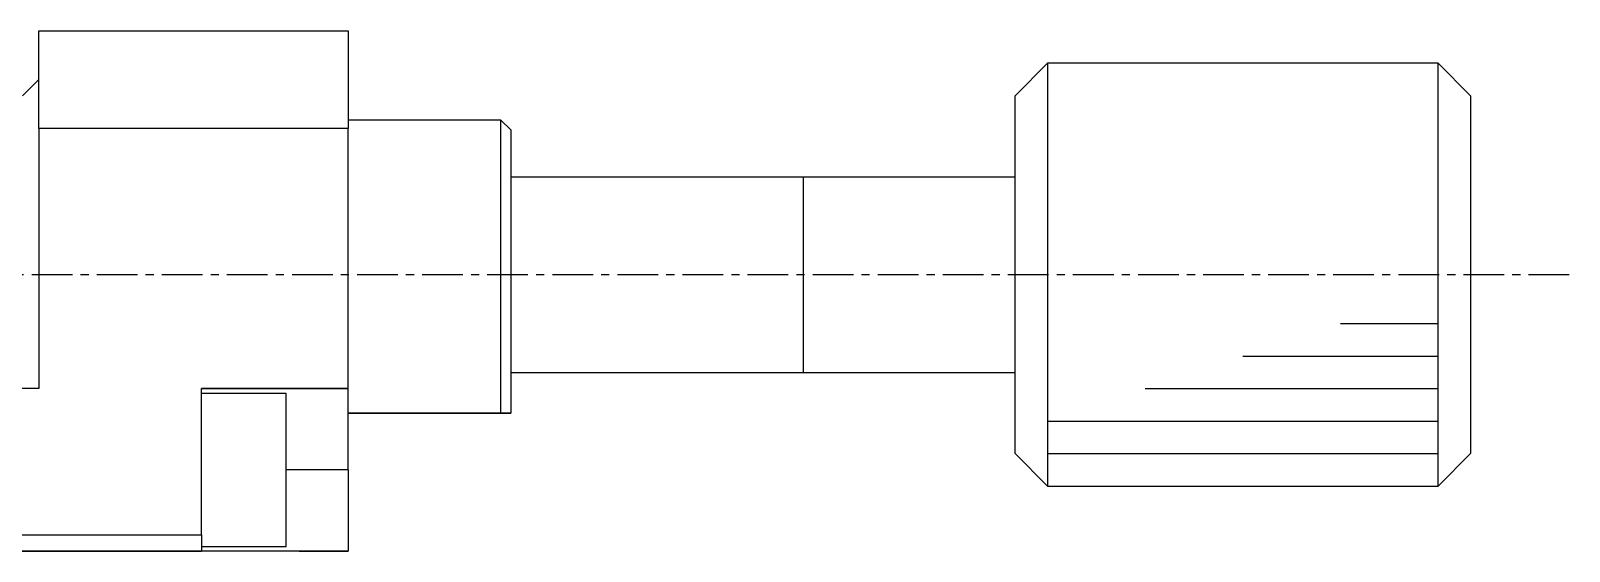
# Model space of a CAD drawing. Extents: x 93 to 387, y 67 to 413.
# Drawn here: x 339.7 to 386.98, y 91.55 to 107.55 of the extents above; entities that cross this region are included whole.
import ezdxf

# ---------------------------------------------------------------- set-up
doc = ezdxf.new("R2010")
doc.units = 0
doc.linetypes.add('CENTER', pattern=[2, 1.25, -0.25, 0.25, -0.25])
doc.layers.get('0').update_dxf_attribs({"linetype": 'CONTINUOUS'})

msp = doc.modelspace()

# ---------------------------------------------------------------- linework, layer by layer
at = {"color": 7, "linetype": 'CONTINUOUS'}
for p, q in [((339.953, 107.553), (349.453, 107.553)), ((339.953, 104.553), (339.953, 107.553)), ((349.453, 107.553), (349.453, 104.553)), ((370.953, 106.553), (369.953, 105.553)), ((382.953, 106.553), (370.953, 106.553)), ((370.953, 106.553), (370.953, 99.995)), ((382.953, 93.553), (382.953, 106.553)), ((383.953, 105.553), (382.953, 106.553)), ((339.953, 106.053), (339.453, 105.553)), ((369.953, 100.004), (369.953, 105.553)), ((383.953, 105.553), (383.953, 94.553)), ((349.453, 104.553), (339.953, 104.553)), ((339.953, 104.553), (339.953, 96.553)), ((354.153, 104.803), (349.453, 104.803)), ((349.453, 96.553), (349.453, 104.553)), ((354.153, 95.803), (354.153, 104.803)), ((354.453, 104.503), (354.153, 104.803)), ((354.453, 104.503), (354.453, 95.803)), ((363.453, 103.053), (354.453, 103.053)), ((369.953, 103.053), (363.453, 103.053)), ((369.953, 94.553), (369.953, 100.004)), ((370.953, 99.995), (370.953, 93.553)), ((354.453, 97.053), (363.453, 97.053)), ((363.453, 97.053), (369.953, 97.053)), ((339.953, 96.553), (328.953, 96.553)), ((349.453, 96.553), (344.953, 96.553)), ((344.953, 96.553), (349.453, 96.553)), ((344.953, 92.053), (344.953, 96.553)), ((349.453, 94.053), (349.453, 96.553)), ((347.553, 96.403), (344.953, 96.403)), ((347.553, 91.703), (347.553, 96.403)), ((354.153, 95.803), (349.453, 95.803)), ((349.453, 95.803), (354.153, 95.803)), ((354.153, 95.803), (354.453, 95.803)), ((354.453, 95.803), (354.153, 95.803)), ((369.953, 94.553), (370.953, 93.553)), ((382.953, 93.553), (383.953, 94.553)), ((349.453, 94.053), (349.453, 91.553)), ((370.953, 93.553), (382.953, 93.553)), ((328.953, 92.053), (344.953, 92.053)), ((344.953, 92.053), (344.953, 91.553)), ((328.953, 91.553), (344.953, 91.553)), ((344.953, 91.553), (328.953, 91.553)), ((344.953, 91.703), (347.553, 91.703)), ((349.453, 91.553), (344.953, 91.553)), ((347.953, 91.553), (349.453, 91.553))]:
    msp.add_line(p, q, dxfattribs=at)
at = {"color": 3, "linetype": 'CONTINUOUS'}
for p, q in [((363.453, 103.053), (363.448, 103.053)), ((363.453, 100.126), (363.453, 103.053)), ((363.458, 103.053), (363.453, 103.053)), ((363.453, 100.053), (363.453, 100.126)), ((363.453, 99.926), (363.453, 100.053)), ((363.453, 97.053), (363.453, 99.926)), ((379.953, 98.553), (382.953, 98.553)), ((376.953, 97.553), (382.953, 97.553)), ((363.448, 97.053), (363.453, 97.053)), ((363.453, 97.053), (363.458, 97.053)), ((373.953, 96.553), (382.953, 96.553)), ((370.953, 95.553), (382.953, 95.553)), ((370.953, 94.553), (382.953, 94.553)), ((349.453, 94.053), (347.553, 94.053))]:
    msp.add_line(p, q, dxfattribs=at)
at = {"color": 1, "linetype": 'CENTER'}
msp.add_line((386.983, 100.053), (327.953, 100.053), dxfattribs=at)

doc.saveas('drawing.dxf')
